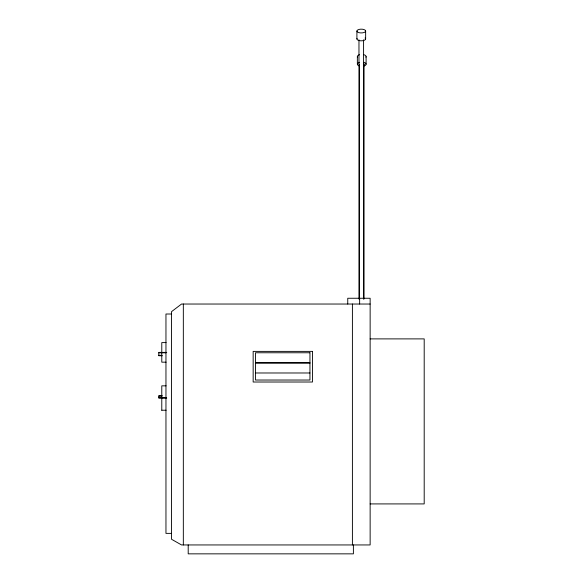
<?xml version="1.0" encoding="UTF-8"?>
<svg xmlns="http://www.w3.org/2000/svg" width="583" height="583" viewBox="0 0 583 583"><rect width="100%" height="100%" fill="white"/><g stroke="black" fill="none" stroke-linecap="round" stroke-linejoin="round"><path stroke-width="0.87" d="M370.139 304.034L181.539 304.034L171.526 311.657L171.526 539.26L181.539 544.945L370.139 544.945L370.139 298.256L347.752 298.256L347.752 304.034M171.526 314.011L165.958 314.011L165.958 533.379L171.526 533.379M370.139 338.891L424.198 338.891L424.198 503.916L370.139 503.916M166.089 342.6L161.782 342.6L161.782 352.387M166.753 352.387L158.802 352.387L158.802 355.732L162.336 355.732M158.802 352.81L166.089 352.81M158.802 355.309L161.782 355.309M166.089 362.174L161.782 362.174L161.782 352.81M255.478 362.517L309.945 362.517M255.478 363.238L309.945 363.238M255.478 372.982L309.945 372.982M166.089 385.837L161.782 385.837L161.782 397.788M162.336 395.799L158.802 395.799L158.802 398.058L166.753 398.058M158.802 396.054L161.782 396.054M158.802 397.788L166.089 397.788M161.782 410.228L166.089 410.228M366.095 56.609L366.095 64.196M365.643 31.045A4.373 1.895 0 0 1 359.092 32.684A4.373 1.895 0 0 1 359.092 29.405A4.373 1.895 0 0 1 365.643 31.045L365.643 38.937M364.032 64.196L364.032 299.013M363.581 39.841L363.581 299.13M359.638 298.256L359.638 304.034M359.419 64.196L359.419 299.013M358.968 39.841L358.968 299.13M357.357 56.609L357.357 64.196M356.905 31.045L356.905 38.937M353.393 544.945L353.393 553.85L188.2 553.85L188.2 544.945M352.409 304.034L352.409 544.945M183.332 304.034L183.332 544.945M161.782 398.058L161.782 410.279M365.06 37.99A4.373 1.895 0 0 1 361.846 40.81A4.373 1.895 0 0 1 357.051 38.442M363.362 63.379A2.31 1.151 0 0 1 363.362 65.012M363.909 62.301A4.373 2.186 0 0 1 363.909 66.083M359.543 66.083A4.373 2.186 0 0 1 359.543 62.301M363.909 54.715A4.373 2.186 0 0 1 365.949 57.178M357.503 57.178A4.373 2.186 0 0 1 359.543 54.715M312.459 351.381L253.153 351.381L253.153 382.018L312.459 382.018L312.459 351.381M309.945 352.766L255.478 352.766L255.478 380.029L309.945 380.029L309.945 352.766"/></g></svg>
